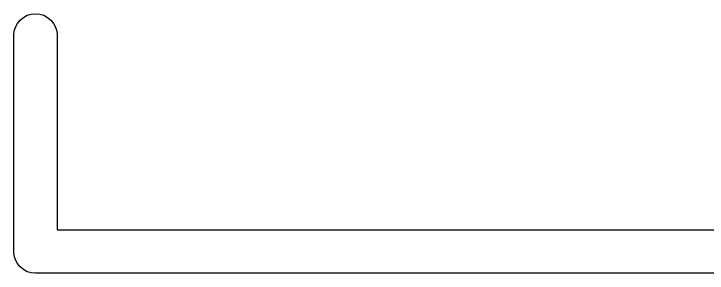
# Model space of a CAD drawing. Extents: x 40 to 70, y -130 to -60.
# Drawn here: x 49.94 to 51.867, y -124.96 to -124.24 of the extents above; entities that cross this region are included whole.
import ezdxf

# ---------------------------------------------------------------- set-up
doc = ezdxf.new("R2010")
doc.units = 0
doc.layers.add('BLACK', color=7, linetype='CONTINUOUS')

msp = doc.modelspace()

# ---------------------------------------------------------------- linework, layer by layer
at = {"layer": 'BLACK', "linetype": 'CONTINUOUS'}
for p, q in [((49.9769, -124.244), (49.9882, -124.241)), ((49.9882, -124.241), (50, -124.24)), ((50, -124.24), (50.0118, -124.241)), ((50.0118, -124.241), (50.0231, -124.244)), ((49.9499, -124.267), (49.9574, -124.257)), ((49.9574, -124.257), (49.9665, -124.25)), ((49.9665, -124.25), (49.9769, -124.244)), ((50.0231, -124.244), (50.0335, -124.25)), ((50.0335, -124.25), (50.0426, -124.257)), ((50.0426, -124.257), (50.0501, -124.267)), ((49.9409, -124.288), (49.9443, -124.277)), ((49.9443, -124.277), (49.9499, -124.267)), ((50.0501, -124.267), (50.0557, -124.277)), ((50.0557, -124.277), (50.0591, -124.288)), ((49.94, -124.297), (49.9409, -124.288)), ((49.94, -124.897), (49.94, -124.297)), ((50.0591, -124.288), (50.06, -124.297)), ((50.06, -124.297), (50.06, -124.84)), ((50.06, -124.84), (59.94, -124.84)), ((49.9397, -124.9), (49.94, -124.897)), ((49.9409, -124.912), (49.9397, -124.9)), ((49.9443, -124.923), (49.9409, -124.912)), ((49.9499, -124.933), (49.9443, -124.923)), ((49.9574, -124.943), (49.9499, -124.933)), ((49.9665, -124.95), (49.9574, -124.943)), ((49.9769, -124.956), (49.9665, -124.95)), ((49.9882, -124.959), (49.9769, -124.956)), ((50, -124.96), (49.9882, -124.959)), ((50.0029, -124.96), (50, -124.96)), ((59.9971, -124.96), (50.0029, -124.96))]:
    msp.add_line(p, q, dxfattribs=at)

doc.saveas('drawing.dxf')
